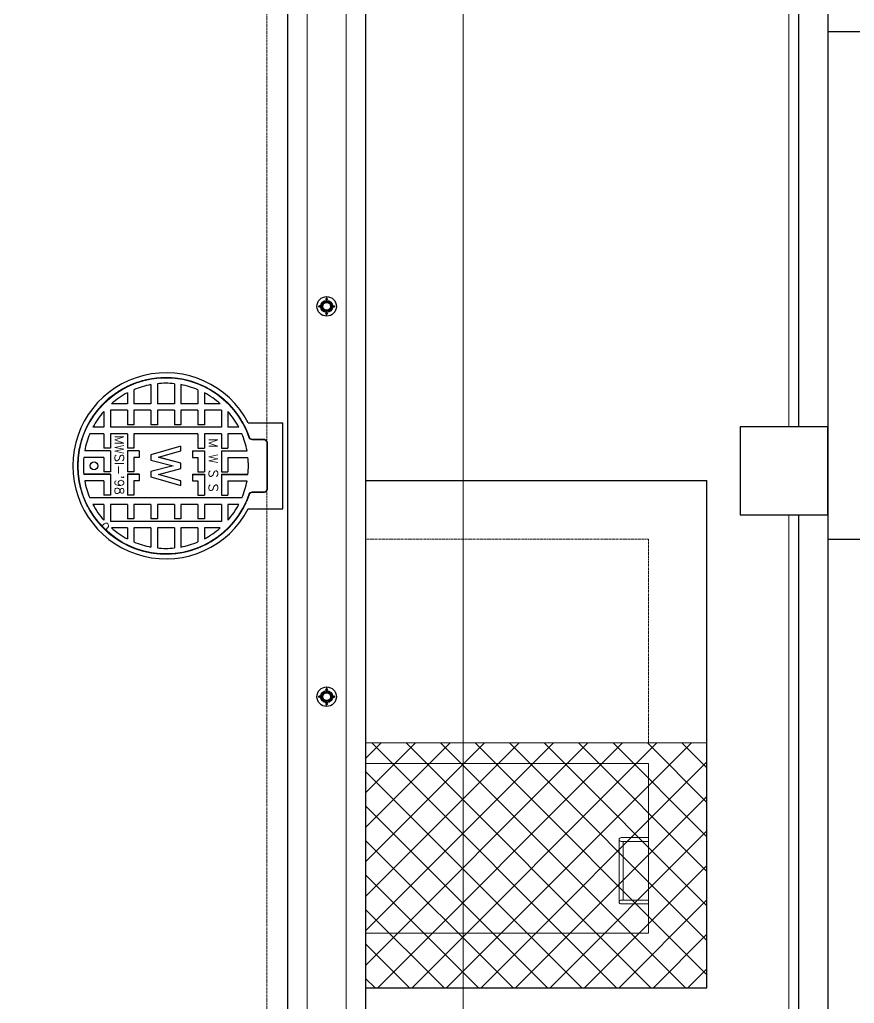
# Model space of a CAD drawing. Header units: inches. Extents: x 65856 to 131389, y 84027 to 134980.
# Drawn here: x 105343 to 109623, y 107607 to 112648 of the extents above; entities that cross this region are included whole.
import ezdxf
from ezdxf.enums import TextEntityAlignment as Align

# ---------------------------------------------------------------- set-up
doc = ezdxf.new("R2010")
doc.units = ezdxf.units.IN
doc.header["$MEASUREMENT"] = 0
doc.linetypes.add('HIDDEN', pattern=[0.375, 0.25, -0.125])
doc.linetypes.add('HIDDENX2', pattern=[0.75, 0.5, -0.25])
for name, color, linetype in [('2', 2, 'HIDDEN'), ('M-X-BKGD', 8, 'Continuous'), ('PIPE FLOOR PLAN', 252, 'Continuous')]:
    doc.layers.add(name, color=color, linetype=linetype)
doc.layers.add('DIM', color=251, linetype='Continuous', lineweight=0)
doc.styles.add('style2', font='simplex.shx', dxfattribs={"height": 0.015})

# ---------------------------------------------------------------- blocks, each defined once
blk = doc.blocks.new('123')
at = {"color": 8, "linetype": 'Continuous', "ltscale": 300}
blk.add_line((-750109.9, -1051356.2), (-773145, -1051356.2), dxfattribs=at)
blk.add_line((-750109.9, -1051356.2), (-773145, -1051356.2), dxfattribs=at)
at = {"layer": '2', "color": 8}
blk.add_lwpolyline([(-768796.1, -1058466.2), (-766196.1, -1058466.2), (-766196.1, -1054126.2), (-768796.1, -1054126.2)], close=True, dxfattribs=at)
blk.add_lwpolyline([(-768796.1, -1058466.2), (-766196.1, -1058466.2), (-766196.1, -1054126.2), (-768796.1, -1054126.2)], close=True, dxfattribs=at)
at = {"layer": 'DIM', "lineweight": 0}
for p, q in [((-768584.1, -1051122), (-768584.1, -1050341.7)), ((-768584.1, -1051122), (-768584.1, -1050341.7)), ((-768497, -1050413.8), (-768497, -1050315.7)), ((-768497, -1050413.8), (-768497, -1050315.7)), ((-768463.6, -1050447.2), (-768463.6, -1050310.9)), ((-768463.6, -1050447.2), (-768463.6, -1050310.9)), ((-768376.5, -1050413.8), (-768376.5, -1050310.9)), ((-768376.5, -1050413.8), (-768376.5, -1050310.9)), ((-768343, -1050447.2), (-768343, -1050315.7)), ((-768343, -1050447.2), (-768343, -1050315.7)), ((-768256, -1050413.8), (-768256, -1050341.7)), ((-768256, -1050413.8), (-768256, -1050341.7)), ((-768617.6, -1050413.8), (-768617.6, -1050357.6)), ((-768617.6, -1050413.8), (-768617.6, -1050357.6)), ((-768222.5, -1050413.8), (-768222.5, -1050357.6)), ((-768222.5, -1050413.8), (-768222.5, -1050357.6)), ((-768617.6, -1050447.2), (-768704.6, -1050447.2)), ((-768704.6, -1051016.4), (-768704.6, -1050447.2)), ((-768617.6, -1050447.2), (-768704.6, -1050447.2)), ((-768704.6, -1051016.4), (-768704.6, -1050447.2)), ((-768617.6, -1050413.8), (-768699.2, -1050413.8)), ((-768617.6, -1050413.8), (-768699.2, -1050413.8)), ((-768617.6, -1050534.3), (-768617.6, -1050447.2)), ((-768617.6, -1050534.3), (-768617.6, -1050447.2)), ((-768570.7, -1050447.2), (-768570.7, -1050413.8)), ((-768497, -1050413.8), (-768570.7, -1050413.8)), ((-768570.7, -1050447.2), (-768570.7, -1050413.8)), ((-768497, -1050413.8), (-768570.7, -1050413.8)), ((-768463.6, -1050447.2), (-768570.7, -1050447.2)), ((-768463.6, -1050447.2), (-768570.7, -1050447.2)), ((-768450.2, -1050447.2), (-768450.2, -1050413.8)), ((-768376.5, -1050413.8), (-768450.2, -1050413.8)), ((-768450.2, -1050447.2), (-768450.2, -1050413.8)), ((-768376.5, -1050413.8), (-768450.2, -1050413.8)), ((-768343, -1050447.2), (-768450.2, -1050447.2)), ((-768343, -1050447.2), (-768450.2, -1050447.2)), ((-768329.6, -1050447.2), (-768329.6, -1050413.8)), ((-768256, -1050413.8), (-768329.6, -1050413.8)), ((-768329.6, -1050447.2), (-768329.6, -1050413.8)), ((-768256, -1050413.8), (-768329.6, -1050413.8)), ((-768256, -1050447.2), (-768329.6, -1050447.2)), ((-768256, -1050447.2), (-768329.6, -1050447.2)), ((-768256, -1050534.3), (-768256, -1050447.2)), ((-768256, -1050534.3), (-768256, -1050447.2)), ((-768140.9, -1050413.8), (-768222.5, -1050413.8)), ((-768140.9, -1050413.8), (-768222.5, -1050413.8)), ((-768135.4, -1050447.2), (-768222.5, -1050447.2)), ((-768222.5, -1051016.4), (-768222.5, -1050447.2)), ((-768135.4, -1050447.2), (-768222.5, -1050447.2)), ((-768222.5, -1051016.4), (-768222.5, -1050447.2)), ((-768135.4, -1050534.3), (-768135.4, -1050447.2)), ((-768135.4, -1050534.3), (-768135.4, -1050447.2)), ((-768738.1, -1050534.3), (-768738.1, -1050452.7)), ((-768738.1, -1050534.3), (-768738.1, -1050452.7)), ((-768102, -1050534.3), (-768102, -1050452.7)), ((-768102, -1050534.3), (-768102, -1050452.7)), ((-768738.1, -1050534.3), (-768794.3, -1050534.3)), ((-768738.1, -1050534.3), (-768794.3, -1050534.3)), ((-768617.6, -1050534.3), (-768691.2, -1050534.3)), ((-768691.2, -1050567.8), (-768691.2, -1050534.3)), ((-768617.6, -1050534.3), (-768691.2, -1050534.3)), ((-768691.2, -1050567.8), (-768691.2, -1050534.3)), ((-768570.7, -1050567.8), (-768570.7, -1050534.3)), ((-768463.6, -1050534.3), (-768570.7, -1050534.3)), ((-768570.7, -1050567.8), (-768570.7, -1050534.3)), ((-768463.6, -1050534.3), (-768570.7, -1050534.3)), ((-768463.6, -1050594.6), (-768463.6, -1050534.3)), ((-768463.6, -1050594.6), (-768463.6, -1050534.3)), ((-768343, -1050534.3), (-768450.2, -1050534.3)), ((-768450.2, -1050567.8), (-768450.2, -1050534.3)), ((-768343, -1050534.3), (-768450.2, -1050534.3)), ((-768450.2, -1050567.8), (-768450.2, -1050534.3)), ((-768343, -1050594.6), (-768343, -1050534.3)), ((-768343, -1050594.6), (-768343, -1050534.3)), ((-768329.6, -1050567.8), (-768329.6, -1050534.3)), ((-768256, -1050534.3), (-768329.6, -1050534.3)), ((-768329.6, -1050567.8), (-768329.6, -1050534.3)), ((-768256, -1050534.3), (-768329.6, -1050534.3)), ((-768209.1, -1050567.8), (-768209.1, -1050534.3)), ((-768135.4, -1050534.3), (-768209.1, -1050534.3)), ((-768209.1, -1050567.8), (-768209.1, -1050534.3)), ((-768135.4, -1050534.3), (-768209.1, -1050534.3)), ((-768045.8, -1050534.3), (-768102, -1050534.3)), ((-768045.8, -1050534.3), (-768102, -1050534.3)), ((-768738.1, -1050567.8), (-768810.2, -1050567.8)), ((-768738.1, -1050567.8), (-768810.2, -1050567.8)), ((-768738.1, -1050654.8), (-768738.1, -1050567.8)), ((-768738.1, -1050654.8), (-768738.1, -1050567.8)), ((-768617.6, -1050567.8), (-768691.2, -1050567.8)), ((-768617.6, -1050567.8), (-768691.2, -1050567.8)), ((-768617.6, -1050654.8), (-768617.6, -1050567.8)), ((-768617.6, -1050654.8), (-768617.6, -1050567.8)), ((-768497, -1050567.8), (-768570.7, -1050567.8)), ((-768497, -1050567.8), (-768570.7, -1050567.8)), ((-768497, -1050594.6), (-768497, -1050567.8)), ((-768497, -1050594.6), (-768497, -1050567.8)), ((-768463.6, -1050594.6), (-768497, -1050594.6)), ((-768463.6, -1050594.6), (-768497, -1050594.6)), ((-768376.5, -1050567.8), (-768450.2, -1050567.8)), ((-768376.5, -1050567.8), (-768450.2, -1050567.8)), ((-768376.5, -1050594.6), (-768376.5, -1050567.8)), ((-768376.5, -1050594.6), (-768376.5, -1050567.8)), ((-768343, -1050594.6), (-768376.5, -1050594.6)), ((-768343, -1050594.6), (-768376.5, -1050594.6)), ((-768256, -1050567.8), (-768329.6, -1050567.8)), ((-768256, -1050567.8), (-768329.6, -1050567.8)), ((-768256, -1050895.9), (-768256, -1050567.8)), ((-768256, -1050895.9), (-768256, -1050567.8)), ((-768135.4, -1050567.8), (-768209.1, -1050567.8)), ((-768135.4, -1050567.8), (-768209.1, -1050567.8)), ((-768135.4, -1050654.8), (-768135.4, -1050567.8)), ((-768135.4, -1050654.8), (-768135.4, -1050567.8)), ((-768102, -1050654.8), (-768102, -1050567.8)), ((-768029.9, -1050567.8), (-768102, -1050567.8)), ((-768102, -1050654.8), (-768102, -1050567.8)), ((-768029.9, -1050567.8), (-768102, -1050567.8)), ((-768738.1, -1050688.3), (-768841, -1050688.3)), ((-768738.1, -1050688.3), (-768841, -1050688.3)), ((-768738.1, -1050654.8), (-768836.2, -1050654.8)), ((-768738.1, -1050654.8), (-768836.2, -1050654.8)), ((-768738.1, -1050775.4), (-768738.1, -1050688.3)), ((-768738.1, -1050775.4), (-768738.1, -1050688.3)), ((-768617.6, -1050654.8), (-768691.2, -1050654.8)), ((-768691.2, -1050688.3), (-768691.2, -1050654.8)), ((-768617.6, -1050654.8), (-768691.2, -1050654.8)), ((-768691.2, -1050688.3), (-768691.2, -1050654.8)), ((-768617.6, -1050688.3), (-768691.2, -1050688.3)), ((-768617.6, -1050688.3), (-768691.2, -1050688.3)), ((-768617.6, -1050775.4), (-768617.6, -1050688.3)), ((-768617.6, -1050775.4), (-768617.6, -1050688.3)), ((-768476.2, -1050655.3), (-768521.4, -1050808.3)), ((-768476.2, -1050655.3), (-768521.4, -1050808.3)), ((-768496.4, -1050808.3), (-768463.7, -1050694.4)), ((-768496.4, -1050808.3), (-768463.7, -1050694.4)), ((-768449.7, -1050655.3), (-768476.2, -1050655.3)), ((-768449.7, -1050655.3), (-768476.2, -1050655.3)), ((-768463.7, -1050694.4), (-768434, -1050808.3)), ((-768463.7, -1050694.4), (-768434, -1050808.3)), ((-768420, -1050769.3), (-768449.7, -1050655.3)), ((-768420, -1050769.3), (-768449.7, -1050655.3)), ((-768390.4, -1050655.3), (-768420, -1050769.3)), ((-768390.4, -1050655.3), (-768420, -1050769.3)), ((-768406, -1050808.3), (-768376.4, -1050694.4)), ((-768406, -1050808.3), (-768376.4, -1050694.4)), ((-768363.9, -1050655.3), (-768390.4, -1050655.3)), ((-768363.9, -1050655.3), (-768390.4, -1050655.3)), ((-768376.4, -1050694.4), (-768343.6, -1050808.3)), ((-768376.4, -1050694.4), (-768376.3, -1050694.4)), ((-768376.4, -1050694.4), (-768343.6, -1050808.3)), ((-768376.4, -1050694.4), (-768376.3, -1050694.4)), ((-768318.6, -1050808.3), (-768363.9, -1050655.3)), ((-768318.6, -1050808.3), (-768363.9, -1050655.3)), ((-768135.4, -1050654.8), (-768209.1, -1050654.8)), ((-768209.1, -1050688.3), (-768209.1, -1050654.8)), ((-768135.4, -1050654.8), (-768209.1, -1050654.8)), ((-768209.1, -1050688.3), (-768209.1, -1050654.8)), ((-768135.4, -1050688.3), (-768209.1, -1050688.3)), ((-768135.4, -1050688.3), (-768209.1, -1050688.3)), ((-768135.4, -1050775.4), (-768135.4, -1050688.3)), ((-768135.4, -1050775.4), (-768135.4, -1050688.3)), ((-768003.9, -1050654.8), (-768102, -1050654.8)), ((-768003.9, -1050654.8), (-768102, -1050654.8)), ((-768102, -1050775.4), (-768102, -1050688.3)), ((-767999.1, -1050688.3), (-768102, -1050688.3)), ((-768102, -1050775.4), (-768102, -1050688.3)), ((-767999.1, -1050688.3), (-768102, -1050688.3)), ((-768404.7, -1050710), (-768404.6, -1050710)), ((-768404.7, -1050710), (-768404.6, -1050710)), ((-768738.1, -1050775.4), (-768841, -1050775.4)), ((-768738.1, -1050775.4), (-768841, -1050775.4)), ((-768691.2, -1050808.9), (-768691.2, -1050775.4)), ((-768617.6, -1050775.4), (-768691.2, -1050775.4)), ((-768691.2, -1050808.9), (-768691.2, -1050775.4)), ((-768617.6, -1050775.4), (-768691.2, -1050775.4)), ((-768209.1, -1050808.9), (-768209.1, -1050775.4)), ((-768135.4, -1050775.4), (-768209.1, -1050775.4)), ((-768209.1, -1050808.9), (-768209.1, -1050775.4)), ((-768135.4, -1050775.4), (-768209.1, -1050775.4)), ((-767999.1, -1050775.4), (-768102, -1050775.4)), ((-767999.1, -1050775.4), (-768102, -1050775.4)), ((-768738.1, -1050808.9), (-768836.2, -1050808.9)), ((-768738.1, -1050808.9), (-768836.2, -1050808.9)), ((-768738.1, -1050895.9), (-768738.1, -1050808.9)), ((-768738.1, -1050895.9), (-768738.1, -1050808.9)), ((-768617.6, -1050808.9), (-768691.2, -1050808.9)), ((-768617.6, -1050808.9), (-768691.2, -1050808.9)), ((-768617.6, -1050895.9), (-768617.6, -1050808.9)), ((-768617.6, -1050895.9), (-768617.6, -1050808.9)), ((-768521.4, -1050808.3), (-768496.4, -1050808.3)), ((-768521.4, -1050808.3), (-768496.4, -1050808.3)), ((-768434, -1050808.3), (-768406, -1050808.3)), ((-768434, -1050808.3), (-768406, -1050808.3)), ((-768343.6, -1050808.3), (-768318.6, -1050808.3)), ((-768343.6, -1050808.3), (-768318.6, -1050808.3)), ((-768135.4, -1050808.9), (-768209.1, -1050808.9)), ((-768135.4, -1050808.9), (-768209.1, -1050808.9)), ((-768135.4, -1050895.9), (-768135.4, -1050808.9)), ((-768135.4, -1050895.9), (-768135.4, -1050808.9)), ((-768102, -1050895.9), (-768102, -1050808.9)), ((-768003.9, -1050808.9), (-768102, -1050808.9)), ((-768102, -1050895.9), (-768102, -1050808.9)), ((-768003.9, -1050808.9), (-768102, -1050808.9))]:
    blk.add_line(p, q, dxfattribs=at)
at = {"layer": 'DIM', "color": 8, "linetype": 'Continuous', "lineweight": 0, "ltscale": 10}
for p, q in [((-749997.7, -1051456.2), (-773245, -1051456.2)), ((-773445, -1051656.2), (-749773.1, -1051656.2))]:
    blk.add_line(p, q, dxfattribs=at)
at = {"layer": 'DIM', "color": 8, "lineweight": 0}
for p, q in [((-770815, -1051756.2), (-770815, -1053206.2)), ((-770815, -1051756.2), (-770815, -1053206.2)), ((-769945, -1051756.2), (-769945, -1053206.2)), ((-769945, -1051756.2), (-769945, -1053206.2)), ((-769840, -1053506.2), (-769840, -1051756.2)), ((-769840, -1053506.2), (-769840, -1051756.2)), ((-770665, -1053206.2), (-770665, -1053066.2)), ((-770665, -1053206.2), (-770665, -1053066.2)), ((-770335, -1053056.2), (-770655, -1053056.2)), ((-770335, -1053056.2), (-770655, -1053056.2)), ((-770645, -1053206.2), (-770645, -1053066.2)), ((-770645, -1053206.2), (-770645, -1053066.2)), ((-770345, -1053206.2), (-770345, -1053066.2)), ((-770345, -1053206.2), (-770345, -1053066.2)), ((-770325, -1053206.2), (-770325, -1053066.2)), ((-770325, -1053206.2), (-770325, -1053066.2)), ((-770345, -1053076.2), (-770645, -1053076.2)), ((-770345, -1053076.2), (-770645, -1053076.2)), ((-770815, -1053206.2), (-769945, -1053206.2)), ((-770815, -1053206.2), (-769945, -1053206.2))]:
    blk.add_line(p, q, dxfattribs=at)
at = {"layer": 'DIM', "linetype": 'HIDDENX2', "lineweight": 0, "ltscale": 10}
for p, q in [((-768795, -1051756.2), (-768795, -1053206.2)), ((-768795, -1051756.2), (-768795, -1053206.2)), ((-749099.6, -1052256.2), (-774045, -1052256.2)), ((-749099.6, -1052256.2), (-774045, -1052256.2)), ((-769840, -1053206.2), (-768795, -1053206.2)), ((-769840, -1053206.2), (-768795, -1053206.2))]:
    blk.add_line(p, q, dxfattribs=at)
at = {"layer": 'DIM', "color": 8, "linetype": 'Continuous', "lineweight": 0, "ltscale": 10}
for points in [[(-773445, -1049982.1), (-773445, -1051656.2), (-749773.1, -1051656.2), (-749961.7, -1050029)], [(-750158.1, -1050071.7), (-749997.7, -1051456.2), (-773245, -1051456.2), (-773245, -1050030.1)]]:
    blk.add_lwpolyline(points, dxfattribs=at)
at = {"layer": 'DIM', "linetype": 'HIDDENX2', "lineweight": 0, "ltscale": 10}
blk.add_lwpolyline([(-773045, -1049991.3), (-773045, -1051150.1), (-772945, -1051250.1), (-758491, -1051250.1), (-758391, -1051150.1), (-758391, -1050060.1)], dxfattribs=at)
at = {"layer": 'DIM', "linetype": 'HIDDEN', "lineweight": 0, "ltscale": 3.5}
blk.add_lwpolyline([(-768302.8, -1051252.8), (-768537.2, -1051252.8, -0.414214), (-768556.6, -1051233.4), (-768556.6, -1051173.6, 0.320906), (-768566.2, -1051160.3, -6.02971), (-768273.9, -1051160.3, 0.320906), (-768283.4, -1051173.6), (-768283.4, -1051233.4, -0.414214)], format="xyb", close=True, dxfattribs=at)
blk.add_lwpolyline([(-768302.8, -1051252.8), (-768537.2, -1051252.8, -0.414214), (-768556.6, -1051233.4), (-768556.6, -1051173.6, 0.320906), (-768566.2, -1051160.3, -6.02971), (-768273.9, -1051160.3, 0.320906), (-768283.4, -1051173.6), (-768283.4, -1051233.4, -0.414214)], format="xyb", close=True, dxfattribs=at)
at = {"layer": 'DIM', "lineweight": 0}
for points in [[(-768537.2, -1051252.8), (-768302.8, -1051252.8, 0.414214), (-768283.4, -1051233.4), (-768283.4, -1051173.6, -0.320906), (-768273.9, -1051160.3, 6.02971), (-768566.2, -1051160.3, -0.320906), (-768556.6, -1051173.6), (-768556.6, -1051233.4, 0.414214)], [(-768537.2, -1051252.8), (-768302.8, -1051252.8, 0.414214), (-768283.4, -1051233.4), (-768283.4, -1051173.6, -0.320906), (-768273.9, -1051160.3, 6.02971), (-768566.2, -1051160.3, -0.320906), (-768556.6, -1051173.6), (-768556.6, -1051233.4, 0.414214)], [(-768537.2, -1051250.1), (-768302.8, -1051250.1, 0.414214), (-768286.1, -1051233.4), (-768286.1, -1051173.6, -0.320906), (-768274.8, -1051157.8, 6.02971), (-768565.3, -1051157.8, -0.320906), (-768554, -1051173.6), (-768554, -1051233.4, 0.414214)], [(-768537.2, -1051250.1), (-768302.8, -1051250.1, 0.414214), (-768286.1, -1051233.4), (-768286.1, -1051173.6, -0.320906), (-768274.8, -1051157.8, 6.02971), (-768565.3, -1051157.8, -0.320906), (-768554, -1051173.6), (-768554, -1051233.4, 0.414214)]]:
    blk.add_lwpolyline(points, format="xyb", close=True, dxfattribs=at)
blk.add_lwpolyline([(-768747.6, -1050423.3), (-768736.3, -1050434.5, 1), (-768717.4, -1050415.5), (-768728.6, -1050404.3)], format="xyb", dxfattribs=at)
blk.add_lwpolyline([(-768747.6, -1050423.3), (-768736.3, -1050434.5, 1), (-768717.4, -1050415.5), (-768728.6, -1050404.3)], format="xyb", dxfattribs=at)
blk.add_circle((-768420, -1050363.5), 20.1, dxfattribs=at)
blk.add_circle((-768420, -1050363.5), 20.1, dxfattribs=at)
for radius, start, end in [(476.8, 297.6121, 242.3879), (476.8, 297.6121, 242.3879), (423.2, 100.4841, 112.8089), (423.2, 100.4841, 112.8089), (423.2, 84.0968, 95.9032), (423.2, 84.0968, 95.9032), (423.2, 67.1911, 79.5159), (423.2, 67.1911, 79.5159), (423.2, 117.825, 131.2724), (423.2, 117.825, 131.2724), (423.2, 48.7276, 62.175), (423.2, 48.7276, 62.175), (423.2, 138.7276, 152.175), (423.2, 138.7276, 152.175), (423.2, 27.825, 41.2724), (423.2, 27.825, 41.2724), (423.2, 157.1911, 169.5159), (423.2, 157.1911, 169.5159), (423.2, 10.4841, 22.8089), (423.2, 10.4841, 22.8089), (423.2, 174.0968, 185.9032), (423.2, 174.0968, 185.9032), (423.2, 354.0968, 5.9032), (423.2, 354.0968, 5.9032), (423.2, 190.4841, 202.8089), (423.2, 190.4841, 202.8089), (423.2, 337.1911, 349.5159), (423.2, 337.1911, 349.5159)]:
    blk.add_arc((-768420, -1050731.8), radius, start, end, dxfattribs=at)
at = {"layer": 'DIM', "color": 8, "lineweight": 0}
for centre in [(-770655, -1053066.2), (-770655, -1053066.2), (-770335, -1053066.2), (-770335, -1053066.2)]:
    blk.add_arc(centre, 10, 0, 180, dxfattribs=at)
at = {"layer": 'PIPE FLOOR PLAN', "color": 8}
for p, q in [((-768738.1, -1050895.9), (-768810.2, -1050895.9)), ((-768738.1, -1050895.9), (-768810.2, -1050895.9)), ((-768617.6, -1050895.9), (-768691.2, -1050895.9)), ((-768691.2, -1050929.4), (-768691.2, -1050895.9)), ((-768617.6, -1050895.9), (-768691.2, -1050895.9)), ((-768691.2, -1050929.4), (-768691.2, -1050895.9)), ((-768570.7, -1050895.9), (-768570.7, -1050929.4)), ((-768497, -1050895.9), (-768570.7, -1050895.9)), ((-768570.7, -1050895.9), (-768570.7, -1050929.4)), ((-768497, -1050895.9), (-768570.7, -1050895.9)), ((-768463.6, -1050869.1), (-768497, -1050869.1)), ((-768497, -1050869.1), (-768497, -1050895.9)), ((-768463.6, -1050869.1), (-768497, -1050869.1)), ((-768497, -1050869.1), (-768497, -1050895.9)), ((-768463.6, -1050869.1), (-768463.6, -1050929.4)), ((-768463.6, -1050869.1), (-768463.6, -1050929.4)), ((-768376.5, -1050895.9), (-768450.2, -1050895.9)), ((-768450.2, -1050895.9), (-768450.2, -1050929.4)), ((-768376.5, -1050895.9), (-768450.2, -1050895.9)), ((-768450.2, -1050895.9), (-768450.2, -1050929.4)), ((-768343, -1050869.1), (-768376.5, -1050869.1)), ((-768376.5, -1050869.1), (-768376.5, -1050895.9)), ((-768343, -1050869.1), (-768376.5, -1050869.1)), ((-768376.5, -1050869.1), (-768376.5, -1050895.9)), ((-768343, -1050869.1), (-768343, -1050929.4)), ((-768343, -1050869.1), (-768343, -1050929.4)), ((-768329.6, -1050895.9), (-768329.6, -1050929.4)), ((-768256, -1050895.9), (-768329.6, -1050895.9)), ((-768329.6, -1050895.9), (-768329.6, -1050929.4)), ((-768256, -1050895.9), (-768329.6, -1050895.9)), ((-768209.1, -1050929.4), (-768209.1, -1050895.9)), ((-768135.4, -1050895.9), (-768209.1, -1050895.9)), ((-768209.1, -1050929.4), (-768209.1, -1050895.9)), ((-768135.4, -1050895.9), (-768209.1, -1050895.9)), ((-768029.9, -1050895.9), (-768102, -1050895.9)), ((-768029.9, -1050895.9), (-768102, -1050895.9)), ((-768738.1, -1050929.4), (-768794.3, -1050929.4)), ((-768738.1, -1050929.4), (-768794.3, -1050929.4)), ((-768738.1, -1051011), (-768738.1, -1050929.4)), ((-768738.1, -1051011), (-768738.1, -1050929.4)), ((-768617.6, -1050929.4), (-768691.2, -1050929.4)), ((-768617.6, -1050929.4), (-768691.2, -1050929.4)), ((-768617.6, -1051016.4), (-768617.6, -1050929.4)), ((-768617.6, -1051016.4), (-768617.6, -1050929.4)), ((-768463.6, -1050929.4), (-768570.7, -1050929.4)), ((-768463.6, -1050929.4), (-768570.7, -1050929.4)), ((-768343, -1050929.4), (-768450.2, -1050929.4)), ((-768343, -1050929.4), (-768450.2, -1050929.4)), ((-768256, -1050929.4), (-768329.6, -1050929.4)), ((-768256, -1050929.4), (-768329.6, -1050929.4)), ((-768256, -1051016.4), (-768256, -1050929.4)), ((-768256, -1051016.4), (-768256, -1050929.4)), ((-768135.4, -1050929.4), (-768209.1, -1050929.4)), ((-768135.4, -1050929.4), (-768209.1, -1050929.4)), ((-768135.4, -1051016.4), (-768135.4, -1050929.4)), ((-768135.4, -1051016.4), (-768135.4, -1050929.4)), ((-768045.8, -1050929.4), (-768102, -1050929.4)), ((-768102, -1051011), (-768102, -1050929.4)), ((-768045.8, -1050929.4), (-768102, -1050929.4)), ((-768102, -1051011), (-768102, -1050929.4)), ((-768617.6, -1051016.4), (-768704.6, -1051016.4)), ((-768617.6, -1051016.4), (-768704.6, -1051016.4)), ((-768617.6, -1051049.9), (-768699.2, -1051049.9)), ((-768617.6, -1051049.9), (-768699.2, -1051049.9)), ((-768617.6, -1051106.1), (-768617.6, -1051049.9)), ((-768617.6, -1051106.1), (-768617.6, -1051049.9)), ((-768570.7, -1051016.4), (-768570.7, -1051049.9)), ((-768463.6, -1051016.4), (-768570.7, -1051016.4)), ((-768570.7, -1051016.4), (-768570.7, -1051049.9)), ((-768463.6, -1051016.4), (-768570.7, -1051016.4)), ((-768497, -1051049.9), (-768570.7, -1051049.9)), ((-768497, -1051049.9), (-768570.7, -1051049.9)), ((-768497, -1051049.9), (-768497, -1051148)), ((-768497, -1051049.9), (-768497, -1051148)), ((-768463.6, -1051016.4), (-768463.6, -1051152.8)), ((-768463.6, -1051016.4), (-768463.6, -1051152.8)), ((-768343, -1051016.4), (-768450.2, -1051016.4)), ((-768450.2, -1051016.4), (-768450.2, -1051049.9)), ((-768343, -1051016.4), (-768450.2, -1051016.4)), ((-768450.2, -1051016.4), (-768450.2, -1051049.9)), ((-768376.5, -1051049.9), (-768450.2, -1051049.9)), ((-768376.5, -1051049.9), (-768450.2, -1051049.9)), ((-768376.5, -1051049.9), (-768376.5, -1051152.8)), ((-768376.5, -1051049.9), (-768376.5, -1051152.8)), ((-768343, -1051016.4), (-768343, -1051148)), ((-768343, -1051016.4), (-768343, -1051148)), ((-768329.6, -1051016.4), (-768329.6, -1051049.9)), ((-768256, -1051016.4), (-768329.6, -1051016.4)), ((-768329.6, -1051016.4), (-768329.6, -1051049.9)), ((-768256, -1051016.4), (-768329.6, -1051016.4)), ((-768256, -1051049.9), (-768329.6, -1051049.9)), ((-768256, -1051049.9), (-768329.6, -1051049.9)), ((-768256, -1051122), (-768256, -1051049.9)), ((-768256, -1051122), (-768256, -1051049.9)), ((-768135.4, -1051016.4), (-768222.5, -1051016.4)), ((-768135.4, -1051016.4), (-768222.5, -1051016.4)), ((-768140.9, -1051049.9), (-768222.5, -1051049.9)), ((-768222.5, -1051106.1), (-768222.5, -1051049.9)), ((-768140.9, -1051049.9), (-768222.5, -1051049.9)), ((-768222.5, -1051106.1), (-768222.5, -1051049.9)), ((-768641, -1051154.3), (-768641, -1051331.8)), ((-768641, -1051154.3), (-768641, -1051331.8)), ((-768199.1, -1051154.3), (-768199.1, -1051331.8)), ((-768199.1, -1051154.3), (-768199.1, -1051331.8)), ((-768641, -1051331.8), (-768199.1, -1051331.8)), ((-768641, -1051331.8), (-768199.1, -1051331.8)), ((-769653, -1051556.3), (-769628, -1051556.3)), ((-769553, -1051556.3), (-769578, -1051556.3)), ((-767653, -1051556.3), (-767628, -1051556.3)), ((-767553, -1051556.3), (-767578, -1051556.3)), ((-749660.9, -1051756.2), (-773545, -1051756.2)), ((-749660.9, -1051756.2), (-773545, -1051756.2)), ((-771095, -1051756.2), (-771095, -1053506.2)), ((-771095, -1051756.2), (-771095, -1053506.2)), ((-768495, -1051756.2), (-768495, -1053506.2)), ((-768495, -1051756.2), (-768495, -1053506.2)), ((-771095, -1053506.2), (-768495, -1053506.2)), ((-771095, -1053506.2), (-768495, -1053506.2)), ((-768670.9, -1053976.2), (-774220.9, -1053976.2)), ((-768670.9, -1053976.2), (-774220.9, -1053976.2)), ((-762670.9, -1053976.2), (-768220.9, -1053976.2)), ((-762670.9, -1053976.2), (-768220.9, -1053976.2)), ((-750670.9, -1054126.2), (-774220.9, -1054126.2)), ((-750670.9, -1054126.2), (-774220.9, -1054126.2))]:
    blk.add_line(p, q, dxfattribs=at)
for points in [[(-769640.5, -1051556.6), (-769643.2, -1051556.6), (-769643.2, -1051555.9), (-769640.5, -1051555.9)], [(-769640.5, -1051555.9), (-769643.2, -1051555.9), (-769643.2, -1051556.6), (-769640.5, -1051556.6)], [(-769640.2, -1051556.3), (-769640.2, -1051553.7), (-769640.9, -1051553.7), (-769640.9, -1051556.3)], [(-769640.2, -1051556.3), (-769640.2, -1051553.7), (-769640.9, -1051553.7), (-769640.9, -1051556.3)], [(-769640.2, -1051556.3), (-769640.2, -1051558.9), (-769640.9, -1051558.9), (-769640.9, -1051556.3)], [(-769640.2, -1051556.3), (-769640.2, -1051558.9), (-769640.9, -1051558.9), (-769640.9, -1051556.3)], [(-769640.5, -1051556.6), (-769637.9, -1051556.6), (-769637.9, -1051555.9), (-769640.5, -1051555.9)], [(-769640.5, -1051555.9), (-769637.9, -1051555.9), (-769637.9, -1051556.6), (-769640.5, -1051556.6)], [(-769603, -1051519.1), (-769605.7, -1051519.1), (-769605.7, -1051518.4), (-769603, -1051518.4)], [(-769603, -1051519.1), (-769605.7, -1051519.1), (-769605.7, -1051518.4), (-769603, -1051518.4)], [(-769602.7, -1051518.8), (-769602.7, -1051516.2), (-769603.4, -1051516.2), (-769603.4, -1051518.8)], [(-769603.4, -1051518.8), (-769603.4, -1051516.2), (-769602.7, -1051516.2), (-769602.7, -1051518.8)], [(-769602.7, -1051518.8), (-769602.7, -1051521.4), (-769603.4, -1051521.4), (-769603.4, -1051518.8)], [(-769603.4, -1051518.8), (-769603.4, -1051521.4), (-769602.7, -1051521.4), (-769602.7, -1051518.8)], [(-769603, -1051519.1), (-769600.4, -1051519.1), (-769600.4, -1051518.4), (-769603, -1051518.4)], [(-769603, -1051519.1), (-769600.4, -1051519.1), (-769600.4, -1051518.4), (-769603, -1051518.4)], [(-769565.5, -1051555.9), (-769568.2, -1051555.9), (-769568.2, -1051556.6), (-769565.5, -1051556.6)], [(-769565.5, -1051556.6), (-769568.2, -1051556.6), (-769568.2, -1051555.9), (-769565.5, -1051555.9)], [(-769565.9, -1051556.3), (-769565.9, -1051553.7), (-769565.2, -1051553.7), (-769565.2, -1051556.3)], [(-769565.9, -1051556.3), (-769565.9, -1051553.7), (-769565.2, -1051553.7), (-769565.2, -1051556.3)], [(-769565.9, -1051556.3), (-769565.9, -1051558.9), (-769565.2, -1051558.9), (-769565.2, -1051556.3)], [(-769565.9, -1051556.3), (-769565.9, -1051558.9), (-769565.2, -1051558.9), (-769565.2, -1051556.3)], [(-769565.5, -1051555.9), (-769562.9, -1051555.9), (-769562.9, -1051556.6), (-769565.5, -1051556.6)], [(-769565.5, -1051556.6), (-769562.9, -1051556.6), (-769562.9, -1051555.9), (-769565.5, -1051555.9)], [(-767640.5, -1051556.6), (-767643.2, -1051556.6), (-767643.2, -1051555.9), (-767640.5, -1051555.9)], [(-767640.5, -1051555.9), (-767643.2, -1051555.9), (-767643.2, -1051556.6), (-767640.5, -1051556.6)], [(-767640.2, -1051556.3), (-767640.2, -1051553.7), (-767640.9, -1051553.7), (-767640.9, -1051556.3)], [(-767640.2, -1051556.3), (-767640.2, -1051553.7), (-767640.9, -1051553.7), (-767640.9, -1051556.3)], [(-767640.2, -1051556.3), (-767640.2, -1051558.9), (-767640.9, -1051558.9), (-767640.9, -1051556.3)], [(-767640.2, -1051556.3), (-767640.2, -1051558.9), (-767640.9, -1051558.9), (-767640.9, -1051556.3)], [(-767640.5, -1051556.6), (-767637.9, -1051556.6), (-767637.9, -1051555.9), (-767640.5, -1051555.9)], [(-767640.5, -1051555.9), (-767637.9, -1051555.9), (-767637.9, -1051556.6), (-767640.5, -1051556.6)], [(-767603, -1051519.1), (-767605.7, -1051519.1), (-767605.7, -1051518.4), (-767603, -1051518.4)], [(-767603, -1051519.1), (-767605.7, -1051519.1), (-767605.7, -1051518.4), (-767603, -1051518.4)], [(-767602.7, -1051518.8), (-767602.7, -1051516.2), (-767603.4, -1051516.2), (-767603.4, -1051518.8)], [(-767603.4, -1051518.8), (-767603.4, -1051516.2), (-767602.7, -1051516.2), (-767602.7, -1051518.8)], [(-767602.7, -1051518.8), (-767602.7, -1051521.4), (-767603.4, -1051521.4), (-767603.4, -1051518.8)], [(-767603.4, -1051518.8), (-767603.4, -1051521.4), (-767602.7, -1051521.4), (-767602.7, -1051518.8)], [(-767603, -1051519.1), (-767600.4, -1051519.1), (-767600.4, -1051518.4), (-767603, -1051518.4)], [(-767603, -1051519.1), (-767600.4, -1051519.1), (-767600.4, -1051518.4), (-767603, -1051518.4)], [(-767565.5, -1051555.9), (-767568.2, -1051555.9), (-767568.2, -1051556.6), (-767565.5, -1051556.6)], [(-767565.5, -1051556.6), (-767568.2, -1051556.6), (-767568.2, -1051555.9), (-767565.5, -1051555.9)], [(-767565.9, -1051556.3), (-767565.9, -1051553.7), (-767565.2, -1051553.7), (-767565.2, -1051556.3)], [(-767565.9, -1051556.3), (-767565.9, -1051553.7), (-767565.2, -1051553.7), (-767565.2, -1051556.3)], [(-767565.9, -1051556.3), (-767565.9, -1051558.9), (-767565.2, -1051558.9), (-767565.2, -1051556.3)], [(-767565.9, -1051556.3), (-767565.9, -1051558.9), (-767565.2, -1051558.9), (-767565.2, -1051556.3)], [(-767565.5, -1051555.9), (-767562.9, -1051555.9), (-767562.9, -1051556.6), (-767565.5, -1051556.6)], [(-767565.5, -1051556.6), (-767562.9, -1051556.6), (-767562.9, -1051555.9), (-767565.5, -1051555.9)], [(-769603, -1051593.4), (-769605.7, -1051593.4), (-769605.7, -1051594.1), (-769603, -1051594.1)], [(-769603, -1051593.4), (-769605.7, -1051593.4), (-769605.7, -1051594.1), (-769603, -1051594.1)], [(-769603.4, -1051593.8), (-769603.4, -1051591.2), (-769602.7, -1051591.2), (-769602.7, -1051593.8)], [(-769602.7, -1051593.8), (-769602.7, -1051591.2), (-769603.4, -1051591.2), (-769603.4, -1051593.8)], [(-769603.4, -1051593.8), (-769603.4, -1051596.4), (-769602.7, -1051596.4), (-769602.7, -1051593.8)], [(-769602.7, -1051593.8), (-769602.7, -1051596.4), (-769603.4, -1051596.4), (-769603.4, -1051593.8)], [(-769603, -1051593.4), (-769600.4, -1051593.4), (-769600.4, -1051594.1), (-769603, -1051594.1)], [(-769603, -1051593.4), (-769600.4, -1051593.4), (-769600.4, -1051594.1), (-769603, -1051594.1)], [(-767603, -1051593.4), (-767605.7, -1051593.4), (-767605.7, -1051594.1), (-767603, -1051594.1)], [(-767603, -1051593.4), (-767605.7, -1051593.4), (-767605.7, -1051594.1), (-767603, -1051594.1)], [(-767603.4, -1051593.8), (-767603.4, -1051591.2), (-767602.7, -1051591.2), (-767602.7, -1051593.8)], [(-767602.7, -1051593.8), (-767602.7, -1051591.2), (-767603.4, -1051591.2), (-767603.4, -1051593.8)], [(-767603.4, -1051593.8), (-767603.4, -1051596.4), (-767602.7, -1051596.4), (-767602.7, -1051593.8)], [(-767602.7, -1051593.8), (-767602.7, -1051596.4), (-767603.4, -1051596.4), (-767603.4, -1051593.8)], [(-767603, -1051593.4), (-767600.4, -1051593.4), (-767600.4, -1051594.1), (-767603, -1051594.1)], [(-767603, -1051593.4), (-767600.4, -1051593.4), (-767600.4, -1051594.1), (-767603, -1051594.1)], [(-768670.9, -1053676.2), (-768670.9, -1054126.2), (-768220.9, -1054126.2), (-768220.9, -1053676.2)], [(-768670.9, -1053676.2), (-768670.9, -1054126.2), (-768220.9, -1054126.2), (-768220.9, -1053676.2)]]:
    blk.add_lwpolyline(points, close=True, dxfattribs=at)
for centre, radius in [((-769603, -1051556.3), 50), ((-769603, -1051556.3), 50), ((-767603, -1051556.3), 50), ((-767603, -1051556.3), 50), ((-769640.5, -1051556.3), 3.53), ((-769640.5, -1051556.3), 3.53), ((-769603, -1051556.3), 31), ((-769603, -1051556.3), 31), ((-769603, -1051556.3), 25), ((-769603, -1051556.3), 25), ((-769603, -1051556.3), 20), ((-769603, -1051556.3), 20), ((-769603, -1051518.8), 3.53), ((-769603, -1051518.8), 3.53), ((-769565.5, -1051556.3), 3.53), ((-769565.5, -1051556.3), 3.53), ((-767640.5, -1051556.3), 3.53), ((-767640.5, -1051556.3), 3.53), ((-767603, -1051556.3), 31), ((-767603, -1051556.3), 31), ((-767603, -1051556.3), 25), ((-767603, -1051556.3), 25), ((-767603, -1051556.3), 20), ((-767603, -1051556.3), 20), ((-767603, -1051518.8), 3.53), ((-767603, -1051518.8), 3.53), ((-767565.5, -1051556.3), 3.53), ((-767565.5, -1051556.3), 3.53), ((-769603, -1051593.8), 3.53), ((-769603, -1051593.8), 3.53), ((-767603, -1051593.8), 3.53), ((-767603, -1051593.8), 3.53)]:
    blk.add_circle(centre, radius, dxfattribs=at)
for start, end in [(207.825, 221.2724), (207.825, 221.2724), (318.7276, 332.175), (318.7276, 332.175), (228.7276, 242.175), (228.7276, 242.175), (297.825, 311.2724), (297.825, 311.2724), (247.1911, 259.5159), (247.1911, 259.5159), (264.0968, 275.9032), (264.0968, 275.9032), (280.4841, 292.8089), (280.4841, 292.8089)]:
    blk.add_arc((-768420, -1050731.8), 423.2, start, end, dxfattribs=at)
at = {"layer": 'DIM', "lineweight": 0, "style": 'style2'}
blk.add_text("MWSI-'98", height=46.88, rotation=180, dxfattribs=at).set_placement((-768415.7, -1050469.4), align=Align.CENTER)
blk.add_text("MWSI-'98", height=46.88, rotation=180, dxfattribs=at).set_placement((-768415.7, -1050469.4), align=Align.CENTER)
at = {"layer": 'PIPE FLOOR PLAN', "color": 8, "style": 'style2'}
blk.add_text('M W S S', height=46.88, rotation=180, dxfattribs=at).set_placement((-768415.7, -1050951.5), align=Align.CENTER)
blk.add_text('M W S S', height=46.88, rotation=180, dxfattribs=at).set_placement((-768415.7, -1050951.5), align=Align.CENTER)

msp = doc.modelspace()

# ---------------------------------------------------------------- hatches: boundary and pattern name
at = {"layer": 'M-X-BKGD'}
h = msp.add_hatch(dxfattribs=at)
h.set_pattern_fill('ANSI37', color=8, scale=1000, style=0)
h.set_pattern_definition([(45, (54934.32, 81782.26), (-88.38835, 88.38835), []), (135, (54934.32, 81782.26), (-88.38835, -88.38835), [])])
h.paths.add_polyline_path([(108866.8, 108941.7), (107116.8, 108941.7), (107116.8, 107686.7), (108866.8, 107686.7)])

# ---------------------------------------------------------------- linework, layer by layer
at = {"layer": 'M-X-BKGD', "color": 8, "linetype": 'HIDDEN', "lineweight": 0, "ltscale": 10}
msp.add_line((107616.8, 129682.1), (107616.8, 104736.7), dxfattribs=at)
msp.add_line((107616.8, 129682.1), (107616.8, 104736.7), dxfattribs=at)
at = {"layer": 'M-X-BKGD', "color": 8, "linetype": 'Continuous', "lineweight": 0, "ltscale": 10}
for p, q in [((107116.8, 129120.8), (107116.8, 105236.7)), ((107116.8, 129120.8), (107116.8, 105236.7)), ((106716.8, 128671.8), (106716.8, 105636.7)), ((107116.8, 110286.7), (108866.8, 110286.7)), ((107116.8, 110286.7), (108866.8, 110286.7)), ((108866.8, 107686.7), (108866.8, 110286.7)), ((108866.8, 107686.7), (108866.8, 110286.7)), ((107116.8, 107686.7), (108866.8, 107686.7)), ((107116.8, 107686.7), (108866.8, 107686.7))]:
    msp.add_line(p, q, dxfattribs=at)
at = {"layer": 'M-X-BKGD', "color": 8, "linetype": 'Continuous', "ltscale": 300}
msp.add_line((106716.8, 128671.8), (106716.8, 105636.7), dxfattribs=at)
at = {"layer": 'M-X-BKGD', "color": 8}
for p, q in [((105928.4, 110751.8), (105928.4, 110679.8)), ((105928.4, 110751.8), (105928.4, 110679.8)), ((106015.4, 110777.8), (106015.4, 110679.8)), ((106015.4, 110777.8), (106015.4, 110679.8)), ((106048.9, 110782.7), (106048.9, 110679.8)), ((106048.9, 110782.7), (106048.9, 110679.8)), ((106136, 110782.7), (106136, 110679.8)), ((106136, 110782.7), (106136, 110679.8)), ((106169.5, 110777.8), (106169.5, 110679.8)), ((106169.5, 110777.8), (106169.5, 110679.8)), ((106256.5, 110751.8), (106256.5, 110679.8)), ((106256.5, 110751.8), (106256.5, 110679.8)), ((105894.9, 110736), (105894.9, 110679.8)), ((105894.9, 110736), (105894.9, 110679.8)), ((106290, 110736), (106290, 110679.8)), ((106290, 110736), (106290, 110679.8)), ((105894.9, 110679.8), (105813.3, 110679.8)), ((105894.9, 110679.8), (105813.3, 110679.8)), ((106015.4, 110679.8), (105928.4, 110679.8)), ((106015.4, 110679.8), (105928.4, 110679.8)), ((106136, 110679.8), (106048.9, 110679.8)), ((106136, 110679.8), (106048.9, 110679.8)), ((106256.5, 110679.8), (106169.5, 110679.8)), ((106256.5, 110679.8), (106169.5, 110679.8)), ((106371.6, 110679.8), (106290, 110679.8)), ((106371.6, 110679.8), (106290, 110679.8)), ((105774.4, 110640.9), (105774.4, 110559.2)), ((105774.4, 110640.9), (105774.4, 110559.2)), ((105807.8, 110646.3), (105807.8, 110559.2)), ((105894.9, 110646.3), (105807.8, 110646.3)), ((105807.8, 110646.3), (105807.8, 110559.2)), ((105894.9, 110646.3), (105807.8, 110646.3)), ((105894.9, 110646.3), (105894.9, 110572.6)), ((105894.9, 110646.3), (105894.9, 110572.6)), ((105928.4, 110646.3), (105928.4, 110572.6)), ((106015.4, 110646.3), (105928.4, 110646.3)), ((105928.4, 110646.3), (105928.4, 110572.6)), ((106015.4, 110646.3), (105928.4, 110646.3)), ((106015.4, 110646.3), (106015.4, 110572.6)), ((106015.4, 110646.3), (106015.4, 110572.6)), ((106048.9, 110646.3), (106048.9, 110572.6)), ((106136, 110646.3), (106048.9, 110646.3)), ((106048.9, 110646.3), (106048.9, 110572.6)), ((106136, 110646.3), (106048.9, 110646.3)), ((106136, 110646.3), (106136, 110572.6)), ((106136, 110646.3), (106136, 110572.6)), ((106169.5, 110646.3), (106169.5, 110572.6)), ((106256.5, 110646.3), (106169.5, 110646.3)), ((106169.5, 110646.3), (106169.5, 110572.6)), ((106256.5, 110646.3), (106169.5, 110646.3)), ((106256.5, 110646.3), (106256.5, 110572.6)), ((106256.5, 110646.3), (106256.5, 110572.6)), ((106290, 110646.3), (106290, 110572.6)), ((106377, 110646.3), (106290, 110646.3)), ((106290, 110646.3), (106290, 110572.6)), ((106377, 110646.3), (106290, 110646.3)), ((106377, 110646.3), (106377, 110559.2)), ((106377, 110646.3), (106377, 110559.2)), ((106410.5, 110640.9), (106410.5, 110559.2)), ((106410.5, 110640.9), (106410.5, 110559.2)), ((105774.4, 110559.2), (105718.2, 110559.2)), ((105774.4, 110559.2), (105718.2, 110559.2)), ((106377, 110559.2), (105807.8, 110559.2)), ((106377, 110559.2), (105807.8, 110559.2)), ((105928.4, 110572.6), (105894.9, 110572.6)), ((105928.4, 110572.6), (105894.9, 110572.6)), ((106048.9, 110572.6), (106015.4, 110572.6)), ((106048.9, 110572.6), (106015.4, 110572.6)), ((106169.5, 110572.6), (106136, 110572.6)), ((106169.5, 110572.6), (106136, 110572.6)), ((106290, 110572.6), (106256.5, 110572.6)), ((106290, 110572.6), (106256.5, 110572.6)), ((106466.7, 110559.2), (106410.5, 110559.2)), ((106466.7, 110559.2), (106410.5, 110559.2)), ((106514.9, 110582.7), (106692.4, 110582.7)), ((106514.9, 110582.7), (106692.4, 110582.7)), ((106692.4, 110140.7), (106692.4, 110582.7)), ((106692.4, 110140.7), (106692.4, 110582.7)), ((105774.4, 110525.8), (105702.3, 110525.8)), ((105774.4, 110525.8), (105702.3, 110525.8)), ((105774.4, 110525.8), (105774.4, 110452.1)), ((105774.4, 110525.8), (105774.4, 110452.1)), ((105894.9, 110525.8), (105807.8, 110525.8)), ((105807.8, 110525.8), (105807.8, 110452.1)), ((105894.9, 110525.8), (105807.8, 110525.8)), ((105807.8, 110525.8), (105807.8, 110452.1)), ((105894.9, 110525.8), (105894.9, 110452.1)), ((105894.9, 110525.8), (105894.9, 110452.1)), ((105928.4, 110525.8), (105928.4, 110452.1)), ((106256.5, 110525.8), (105928.4, 110525.8)), ((105928.4, 110525.8), (105928.4, 110452.1)), ((106256.5, 110525.8), (105928.4, 110525.8)), ((106256.5, 110525.8), (106256.5, 110452.1)), ((106256.5, 110525.8), (106256.5, 110452.1)), ((106290, 110525.8), (106290, 110452.1)), ((106377, 110525.8), (106290, 110525.8)), ((106290, 110525.8), (106290, 110452.1)), ((106377, 110525.8), (106290, 110525.8)), ((106377, 110525.8), (106377, 110452.1)), ((106377, 110525.8), (106377, 110452.1)), ((106410.5, 110525.8), (106410.5, 110452.1)), ((106482.6, 110525.8), (106410.5, 110525.8)), ((106410.5, 110525.8), (106410.5, 110452.1)), ((106482.6, 110525.8), (106410.5, 110525.8)), ((105807.8, 110452.1), (105774.4, 110452.1)), ((105807.8, 110452.1), (105774.4, 110452.1)), ((105928.4, 110452.1), (105894.9, 110452.1)), ((105928.4, 110452.1), (105894.9, 110452.1)), ((106168.9, 110463.1), (106015.9, 110417.9)), ((106168.9, 110463.1), (106015.9, 110417.9)), ((106168.9, 110438.1), (106168.9, 110463.1)), ((106168.9, 110438.1), (106168.9, 110463.1)), ((106256.5, 110452.1), (106290, 110452.1)), ((106256.5, 110452.1), (106290, 110452.1)), ((106377, 110452.1), (106410.5, 110452.1)), ((106377, 110452.1), (106410.5, 110452.1)), ((105774.4, 110405.2), (105671.5, 110405.2)), ((105774.4, 110405.2), (105671.5, 110405.2)), ((105807.8, 110438.7), (105676.3, 110438.7)), ((105807.8, 110438.7), (105676.3, 110438.7)), ((105774.4, 110405.2), (105774.4, 110331.6)), ((105774.4, 110405.2), (105774.4, 110331.6)), ((105807.8, 110438.7), (105807.8, 110331.6)), ((105807.8, 110438.7), (105807.8, 110331.6)), ((105894.9, 110438.7), (105894.9, 110331.6)), ((105955.2, 110438.7), (105894.9, 110438.7)), ((105894.9, 110438.7), (105894.9, 110331.6)), ((105955.2, 110438.7), (105894.9, 110438.7)), ((105928.4, 110405.2), (105928.4, 110331.6)), ((105955.2, 110405.2), (105928.4, 110405.2)), ((105928.4, 110405.2), (105928.4, 110331.6)), ((105955.2, 110405.2), (105928.4, 110405.2)), ((105955.2, 110438.7), (105955.2, 110405.2)), ((105955.2, 110438.7), (105955.2, 110405.2)), ((106015.9, 110417.9), (106015.9, 110391.4)), ((106015.9, 110417.9), (106015.9, 110391.4)), ((106055, 110405.4), (106168.9, 110438.1)), ((106055, 110405.4), (106168.9, 110438.1)), ((106168.9, 110375.8), (106055, 110405.4)), ((106055, 110405.4), (106055, 110405.4)), ((106168.9, 110375.8), (106055, 110405.4)), ((106055, 110405.4), (106055, 110405.4)), ((106229.7, 110438.7), (106229.7, 110405.2)), ((106229.7, 110438.7), (106290, 110438.7)), ((106229.7, 110438.7), (106229.7, 110405.2)), ((106229.7, 110438.7), (106290, 110438.7)), ((106229.7, 110405.2), (106256.5, 110405.2)), ((106229.7, 110405.2), (106256.5, 110405.2)), ((106256.5, 110405.2), (106256.5, 110331.6)), ((106256.5, 110405.2), (106256.5, 110331.6)), ((106290, 110438.7), (106290, 110331.6)), ((106290, 110438.7), (106290, 110331.6)), ((106377, 110438.7), (106377, 110331.6)), ((106377, 110438.7), (106508.6, 110438.7)), ((106377, 110438.7), (106377, 110331.6)), ((106377, 110438.7), (106508.6, 110438.7)), ((106410.5, 110405.2), (106410.5, 110331.6)), ((106410.5, 110405.2), (106513.4, 110405.2)), ((106410.5, 110405.2), (106410.5, 110331.6)), ((106410.5, 110405.2), (106513.4, 110405.2)), ((106015.9, 110391.4), (106129.9, 110361.7)), ((106015.9, 110391.4), (106129.9, 110361.7)), ((106129.9, 110361.7), (106015.9, 110332.1)), ((106129.9, 110361.7), (106015.9, 110332.1)), ((106070.6, 110377.1), (106070.6, 110377.1)), ((106070.6, 110377.1), (106070.6, 110377.1)), ((106168.9, 110347.7), (106168.9, 110375.8)), ((106168.9, 110347.7), (106168.9, 110375.8)), ((105807.8, 110318.2), (105671.5, 110318.2)), ((105807.8, 110318.2), (105671.5, 110318.2)), ((105807.8, 110331.6), (105774.4, 110331.6)), ((105807.8, 110331.6), (105774.4, 110331.6)), ((105807.8, 110318.2), (105807.8, 110211)), ((105807.8, 110318.2), (105807.8, 110211)), ((105928.4, 110331.6), (105894.9, 110331.6)), ((105928.4, 110331.6), (105894.9, 110331.6)), ((105955.2, 110318.2), (105894.9, 110318.2)), ((105894.9, 110318.2), (105894.9, 110211)), ((105955.2, 110318.2), (105894.9, 110318.2)), ((105894.9, 110318.2), (105894.9, 110211)), ((105955.2, 110318.2), (105955.2, 110284.7)), ((105955.2, 110318.2), (105955.2, 110284.7)), ((106015.9, 110332.1), (106015.9, 110305.6)), ((106015.9, 110332.1), (106015.9, 110305.6)), ((106015.9, 110305.6), (106168.9, 110260.3)), ((106015.9, 110305.6), (106168.9, 110260.3)), ((106055, 110318), (106168.9, 110347.7)), ((106055, 110318), (106168.9, 110347.7)), ((106168.9, 110285.3), (106055, 110318)), ((106168.9, 110285.3), (106055, 110318)), ((106229.7, 110318.2), (106229.7, 110284.7)), ((106229.7, 110318.2), (106290, 110318.2)), ((106229.7, 110318.2), (106229.7, 110284.7)), ((106229.7, 110318.2), (106290, 110318.2)), ((106256.5, 110331.6), (106290, 110331.6)), ((106256.5, 110331.6), (106290, 110331.6)), ((106290, 110318.2), (106290, 110211)), ((106290, 110318.2), (106290, 110211)), ((106377, 110331.6), (106410.5, 110331.6)), ((106377, 110331.6), (106410.5, 110331.6)), ((106377, 110318.2), (106513.4, 110318.2)), ((106377, 110318.2), (106377, 110211)), ((106377, 110318.2), (106513.4, 110318.2)), ((106377, 110318.2), (106377, 110211)), ((105774.4, 110284.7), (105676.3, 110284.7)), ((105774.4, 110284.7), (105676.3, 110284.7)), ((105774.4, 110284.7), (105774.4, 110211)), ((105774.4, 110284.7), (105774.4, 110211)), ((105955.2, 110284.7), (105928.4, 110284.7)), ((105928.4, 110284.7), (105928.4, 110211)), ((105955.2, 110284.7), (105928.4, 110284.7)), ((105928.4, 110284.7), (105928.4, 110211)), ((106168.9, 110260.3), (106168.9, 110285.3)), ((106168.9, 110260.3), (106168.9, 110285.3)), ((106229.7, 110284.7), (106256.5, 110284.7)), ((106229.7, 110284.7), (106256.5, 110284.7)), ((106256.5, 110284.7), (106256.5, 110211)), ((106256.5, 110284.7), (106256.5, 110211)), ((106410.5, 110284.7), (106508.6, 110284.7)), ((106410.5, 110284.7), (106410.5, 110211)), ((106410.5, 110284.7), (106508.6, 110284.7)), ((106410.5, 110284.7), (106410.5, 110211)), ((106482.6, 110197.6), (105702.3, 110197.6)), ((106482.6, 110197.6), (105702.3, 110197.6)), ((105807.8, 110211), (105774.4, 110211)), ((105807.8, 110211), (105774.4, 110211)), ((105928.4, 110211), (105894.9, 110211)), ((105928.4, 110211), (105894.9, 110211)), ((106256.5, 110211), (106290, 110211)), ((106256.5, 110211), (106290, 110211)), ((106377, 110211), (106410.5, 110211)), ((106377, 110211), (106410.5, 110211)), ((105774.4, 110164.2), (105718.2, 110164.2)), ((105774.4, 110164.2), (105718.2, 110164.2)), ((105774.4, 110164.2), (105774.4, 110082.5)), ((105774.4, 110164.2), (105774.4, 110082.5)), ((105807.8, 110164.2), (105807.8, 110077.1)), ((105894.9, 110164.2), (105807.8, 110164.2)), ((105807.8, 110164.2), (105807.8, 110077.1)), ((105894.9, 110164.2), (105807.8, 110164.2)), ((105894.9, 110164.2), (105894.9, 110090.5)), ((105894.9, 110164.2), (105894.9, 110090.5)), ((105928.4, 110164.2), (105928.4, 110090.5)), ((106015.4, 110164.2), (105928.4, 110164.2)), ((105928.4, 110164.2), (105928.4, 110090.5)), ((106015.4, 110164.2), (105928.4, 110164.2)), ((106015.4, 110164.2), (106015.4, 110090.5)), ((106015.4, 110164.2), (106015.4, 110090.5)), ((106048.9, 110164.2), (106048.9, 110090.5)), ((106136, 110164.2), (106048.9, 110164.2)), ((106048.9, 110164.2), (106048.9, 110090.5)), ((106136, 110164.2), (106048.9, 110164.2)), ((106136, 110164.2), (106136, 110090.5)), ((106136, 110164.2), (106136, 110090.5)), ((106169.5, 110164.2), (106169.5, 110090.5)), ((106256.5, 110164.2), (106169.5, 110164.2)), ((106169.5, 110164.2), (106169.5, 110090.5)), ((106256.5, 110164.2), (106169.5, 110164.2)), ((106256.5, 110164.2), (106256.5, 110090.5)), ((106256.5, 110164.2), (106256.5, 110090.5)), ((106290, 110164.2), (106290, 110090.5)), ((106377, 110164.2), (106290, 110164.2)), ((106290, 110164.2), (106290, 110090.5)), ((106377, 110164.2), (106290, 110164.2)), ((106377, 110164.2), (106377, 110077.1)), ((106377, 110164.2), (106377, 110077.1)), ((106410.5, 110164.2), (106410.5, 110082.5)), ((106466.7, 110164.2), (106410.5, 110164.2)), ((106410.5, 110164.2), (106410.5, 110082.5)), ((106466.7, 110164.2), (106410.5, 110164.2)), ((106514.9, 110140.7), (106692.4, 110140.7)), ((106514.9, 110140.7), (106692.4, 110140.7)), ((106377, 110077.1), (105807.8, 110077.1)), ((106377, 110077.1), (105807.8, 110077.1)), ((105928.4, 110090.5), (105894.9, 110090.5)), ((105928.4, 110090.5), (105894.9, 110090.5)), ((106048.9, 110090.5), (106015.4, 110090.5)), ((106048.9, 110090.5), (106015.4, 110090.5)), ((106169.5, 110090.5), (106136, 110090.5)), ((106169.5, 110090.5), (106136, 110090.5)), ((106290, 110090.5), (106256.5, 110090.5)), ((106290, 110090.5), (106256.5, 110090.5)), ((105894.9, 110043.6), (105813.3, 110043.6)), ((105894.9, 110043.6), (105813.3, 110043.6)), ((105894.9, 110043.6), (105894.9, 109987.4)), ((105894.9, 110043.6), (105894.9, 109987.4)), ((105928.4, 110043.6), (105928.4, 109971.6)), ((106015.4, 110043.6), (105928.4, 110043.6)), ((105928.4, 110043.6), (105928.4, 109971.6)), ((106015.4, 110043.6), (105928.4, 110043.6)), ((106015.4, 110043.6), (106015.4, 109945.5)), ((106015.4, 110043.6), (106015.4, 109945.5)), ((106136, 110043.6), (106048.9, 110043.6)), ((106048.9, 110043.6), (106048.9, 109940.7)), ((106136, 110043.6), (106048.9, 110043.6)), ((106048.9, 110043.6), (106048.9, 109940.7)), ((106136, 110043.6), (106136, 109940.7)), ((106136, 110043.6), (106136, 109940.7)), ((106169.5, 110043.6), (106169.5, 109945.5)), ((106256.5, 110043.6), (106169.5, 110043.6)), ((106169.5, 110043.6), (106169.5, 109945.5)), ((106256.5, 110043.6), (106169.5, 110043.6)), ((106256.5, 110043.6), (106256.5, 109971.6)), ((106256.5, 110043.6), (106256.5, 109971.6)), ((106290, 110043.6), (106290, 109987.4)), ((106371.6, 110043.6), (106290, 110043.6)), ((106290, 110043.6), (106290, 109987.4)), ((106371.6, 110043.6), (106290, 110043.6))]:
    msp.add_line(p, q, dxfattribs=at)
at = {"layer": 'M-X-BKGD', "color": 8, "linetype": 'HIDDENX2', "lineweight": 0, "ltscale": 10}
for p in [(107116.8, 109986.7), (107116.8, 109986.7), (108566.8, 108941.7), (108566.8, 108941.7)]:
    msp.add_line(p, (108566.8, 109986.7), dxfattribs=at)
at = {"layer": 'M-X-BKGD', "color": 8, "lineweight": 0}
for p, q in [((108866.8, 108941.7), (107116.8, 108941.7)), ((108866.8, 108941.7), (107116.8, 108941.7)), ((107116.8, 108836.7), (108566.8, 108836.7)), ((107116.8, 108836.7), (108566.8, 108836.7)), ((108566.8, 107966.7), (108566.8, 108836.7)), ((108566.8, 107966.7), (108566.8, 108836.7)), ((108416.8, 108446.7), (108416.8, 108126.7)), ((108416.8, 108446.7), (108416.8, 108126.7)), ((108566.8, 108456.7), (108426.8, 108456.7)), ((108566.8, 108456.7), (108426.8, 108456.7)), ((108566.8, 108436.7), (108426.8, 108436.7)), ((108566.8, 108436.7), (108426.8, 108436.7)), ((108436.8, 108436.7), (108436.8, 108136.7)), ((108436.8, 108436.7), (108436.8, 108136.7)), ((108566.8, 108136.7), (108426.8, 108136.7)), ((108566.8, 108136.7), (108426.8, 108136.7)), ((108566.8, 108116.7), (108426.8, 108116.7)), ((108566.8, 108116.7), (108426.8, 108116.7)), ((107116.8, 107966.7), (108566.8, 107966.7)), ((107116.8, 107966.7), (108566.8, 107966.7))]:
    msp.add_line(p, q, dxfattribs=at)
at = {"layer": 'M-X-BKGD', "color": 8, "linetype": 'Continuous', "lineweight": 0, "ltscale": 10}
for points in [[(128036.8, 104560.8), (109486.8, 104560.8), (109486.8, 128110.8), (128036.8, 128110.8)], [(109036.8, 110110.8), (109486.8, 110110.8), (109486.8, 110560.8), (109036.8, 110560.8)], [(107116.8, 108941.7), (108866.8, 108941.7), (108866.8, 107686.7), (107116.8, 107686.7)]]:
    msp.add_lwpolyline(points, close=True, dxfattribs=at)
for points in [[(109286.8, 110560.8), (109286.8, 116110.8)], [(109286.8, 104560.8), (109286.8, 110110.8)]]:
    msp.add_lwpolyline(points, dxfattribs=at)
at = {"layer": 'M-X-BKGD', "color": 8}
msp.add_circle((105724.1, 110361.7), 20.1, dxfattribs=at)
msp.add_circle((105724.1, 110361.7), 20.1, dxfattribs=at)
for radius, start, end in [(476.8, 27.6121, 332.3879), (476.8, 27.6121, 332.3879), (423.2, 100.4841, 112.8089), (423.2, 100.4841, 112.8089), (423.2, 84.0968, 95.9032), (423.2, 84.0968, 95.9032), (423.2, 67.1911, 79.5159), (423.2, 67.1911, 79.5159), (423.2, 117.825, 131.2724), (423.2, 117.825, 131.2724), (423.2, 48.7276, 62.175), (423.2, 48.7276, 62.175), (423.2, 138.7276, 152.175), (423.2, 138.7276, 152.175), (423.2, 27.825, 41.2724), (423.2, 27.825, 41.2724), (423.2, 157.1911, 169.5159), (423.2, 157.1911, 169.5159), (423.2, 10.4841, 22.8089), (423.2, 10.4841, 22.8089), (423.2, 174.0968, 185.9032), (423.2, 174.0968, 185.9032), (423.2, 354.0968, 5.9032), (423.2, 354.0968, 5.9032), (423.2, 190.4841, 202.8089), (423.2, 190.4841, 202.8089), (423.2, 337.1911, 349.5159), (423.2, 337.1911, 349.5159), (423.2, 207.825, 221.2724), (423.2, 207.825, 221.2724), (423.2, 318.7276, 332.175), (423.2, 318.7276, 332.175), (423.2, 228.7276, 242.175), (423.2, 228.7276, 242.175), (423.2, 297.825, 311.2724), (423.2, 297.825, 311.2724), (423.2, 247.1911, 259.5159), (423.2, 247.1911, 259.5159), (423.2, 280.4841, 292.8089), (423.2, 280.4841, 292.8089), (423.2, 264.0968, 275.9032), (423.2, 264.0968, 275.9032)]:
    msp.add_arc((106092.4, 110361.7), radius, start, end, dxfattribs=at)
at = {"layer": 'M-X-BKGD', "color": 8, "lineweight": 0}
for centre in [(108426.8, 108446.7), (108426.8, 108446.7), (108426.8, 108126.7), (108426.8, 108126.7)]:
    msp.add_arc(centre, 10, 90, 270, dxfattribs=at)

# ---------------------------------------------------------------- block references
at = {"layer": 'M-X-BKGD', "rotation": 90}
msp.add_blockref('123', (-944639.4, 878781.7), dxfattribs=at)

# ---------------------------------------------------------------- texts
at = {"layer": 'M-X-BKGD', "color": 8, "style": 'style2'}
for s, p in [("MWSI-'98", (105830, 110366)), ("MWSI-'98", (105830, 110366)), ('M W S S', (106312.1, 110366)), ('M W S S', (106312.1, 110366))]:
    msp.add_text(s, height=46.88, rotation=270, dxfattribs=at).set_placement(p, align=Align.CENTER)

doc.saveas('drawing.dxf')
